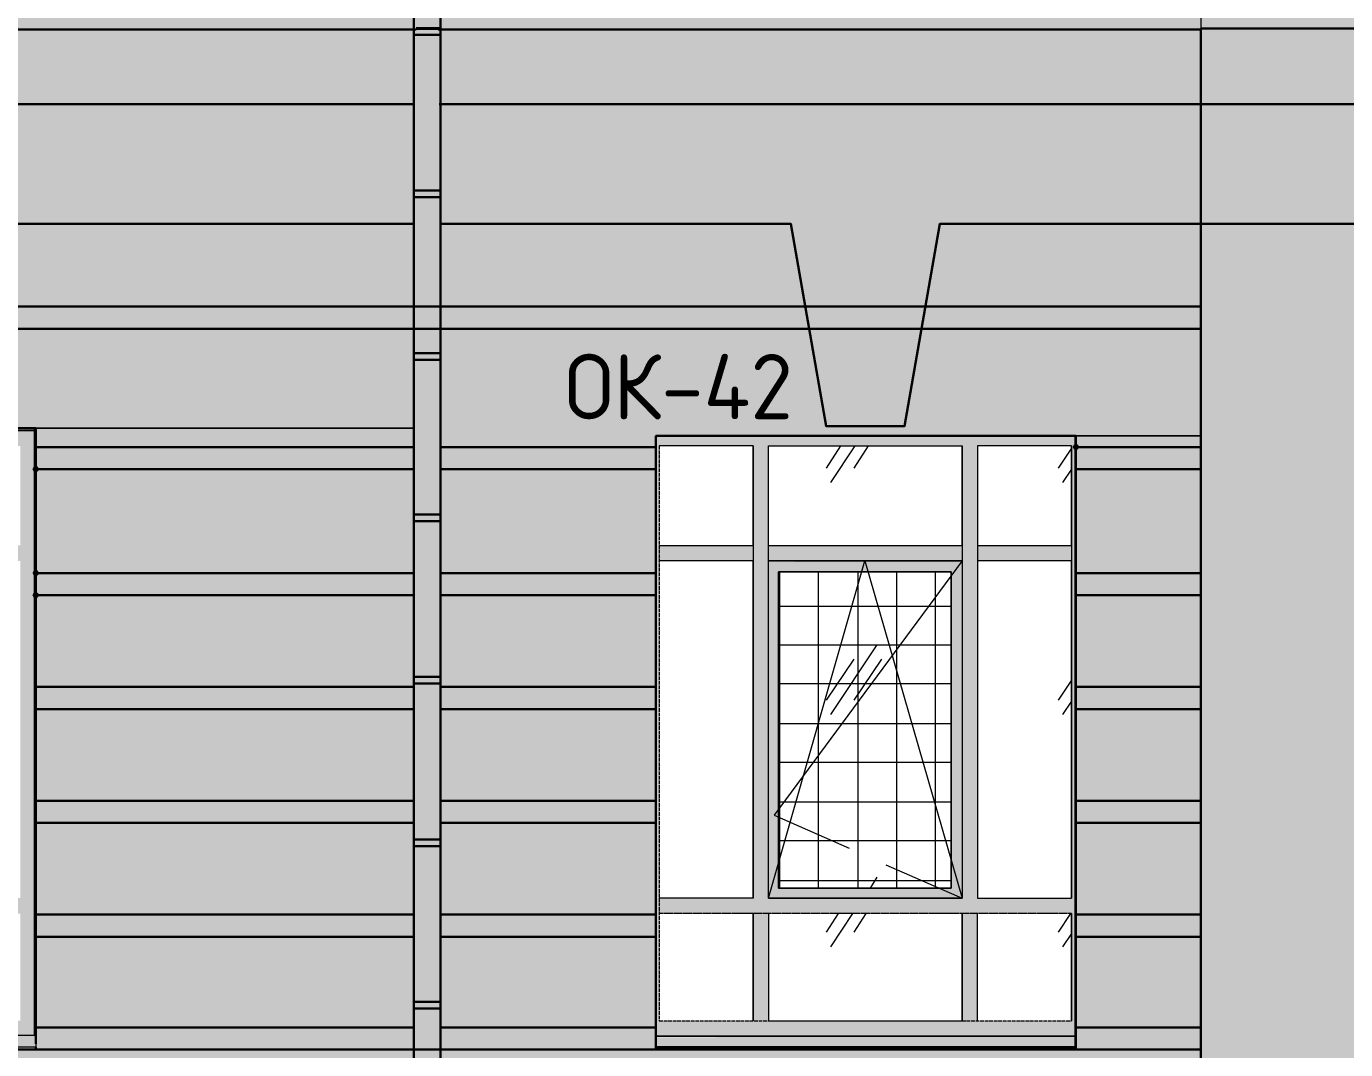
# Model space of a CAD drawing. Header units: millimetres. Extents: x -11345 to 411485, y -9810 to 73012.
# Drawn here: x 134317 to 139369, y -1040 to 2878 of the extents above; entities that cross this region are included whole.
import ezdxf

# ---------------------------------------------------------------- set-up
doc = ezdxf.new("R2010")
doc.units = ezdxf.units.MM
doc.linetypes.add('PDF_IMPORT', pattern=[1, 0.8, -0.2])
for name, color, linetype in [('PDF _Линии', 7, 'Continuous'), ('PDF _Стены внутренние', 7, 'Continuous'), ('PDF _Стены наружные', 7, 'Continuous'), ('PDF _Текст', 7, 'Continuous'), ('PDF _Узлы', 7, 'Continuous')]:
    doc.layers.add(name, color=color, linetype=linetype)
for name, color, linetype, true_color in [('PDF _Обобщенные модели', 7, 'Continuous', 0xb5bcbf), ('PDF _Ограждение', 7, 'Continuous', 0x7f7f7f), ('PDF _Окна', 7, 'Continuous', 0x383e42), ('PDF _Стены штриховка поверхности', 7, 'Continuous', 0xcacbcc)]:
    doc.layers.add(name, color=color, linetype=linetype, true_color=true_color)
doc.styles.add('PDF GOST Common', font='GOST_Common.ttf')

msp = doc.modelspace()

# ---------------------------------------------------------------- hatches: boundary and pattern name
at = {"layer": 'PDF _Линии', "transparency": 33554559}
for points in [[(138348.86338, 1267.68117), (138344.63077, 1276.14638), (138336.16556, 1280.37899), (138327.70035, 1276.14638), (138323.46774, 1267.68117), (138327.70035, 1259.21596), (138336.16556, 1254.98335), (138344.63077, 1259.21596)], [(134365.98108, 1183.02905), (134361.74848, 1191.49426), (134353.28327, 1195.72687), (134344.81805, 1191.49426), (134340.58545, 1183.02905), (134344.81805, 1174.56384), (134353.28327, 1170.33123), (134361.74848, 1174.56384)], [(134365.98108, 785.16408), (134361.74848, 793.62929), (134353.28327, 797.8619), (134344.81805, 793.62929), (134340.58545, 785.16408), (134344.81805, 776.69887), (134353.28327, 772.46626), (134361.74848, 776.69887)], [(134365.98108, 700.51196), (134361.74848, 708.97717), (134353.28327, 713.20978), (134344.81805, 708.97717), (134340.58545, 700.51196), (134344.81805, 692.04675), (134353.28327, 687.81414), (134361.74848, 692.04675)]]:
    msp.add_hatch(color=256, dxfattribs=at).paths.add_polyline_path(points)
at = {"layer": 'PDF _Обобщенные модели', "transparency": 33554559}
h = msp.add_hatch(color=256, dxfattribs=at)
h.paths.add_polyline_path([(135813.53235, 13914.70805), (135813.53235, 13910.47544), (135809.29975, 13914.70805)])
h.paths.add_polyline_path([(135885.48666, 13588.79738), (135881.25405, 13584.56478), (135885.48666, 13584.56478), (135881.25405, 13580.33217), (135889.71926, 13584.56478), (135881.25405, 13576.09956), (135881.25405, 13580.33217), (135881.25405, 13584.56478), (135879.84318, 13584.56478)], flags=0)
h.paths.add_polyline_path([(135826.23017, 13576.09956), (135830.46278, 13576.09956), (135838.92799, 13571.86696), (135843.1606, 13559.16914), (135845.2769, 13557.05284), (135838.92799, 13559.16914), (135843.1606, 13559.16914), (135838.92799, 13567.63435), (135838.92799, 13571.86696)], flags=0)
h.paths.add_polyline_path([(135864.32363, 13559.16914), (135855.85841, 13554.93653), (135851.62581, 13554.93653), (135860.09102, 13559.16914)], flags=0)
h.paths.add_polyline_path([(135864.32363, -2888.73797), (135851.62581, -2884.50536), (135855.85841, -2884.50536)], flags=0)
h.paths.add_polyline_path([(135826.23017, -2880.27276), (135830.46278, -2876.04015), (135838.92799, -2871.80754), (135834.69538, -2876.04015)], flags=0)
h.paths.add_polyline_path([(135868.55623, -2871.80754), (135868.55623, -2873.21841), (135864.32363, -2871.80754)], flags=0)
h.paths.add_polyline_path([(135813.53235, -2892.97057), (135805.06714, -2901.43579), (135813.53235, -2888.73797), (135817.76496, -2884.50536), (135817.76496, -2888.73797), (135813.53235, -2888.73797)], flags=0)
h.paths.add_polyline_path([(135868.55623, 13567.63435), (135868.55623, 13560.58001), (135867.95157, 13560.37845), (135864.32363, 13567.63435)], flags=0)
h.paths.add_polyline_path([(135821.99757, 13563.40174), (135820.5867, 13566.22348), (135826.23017, 13563.40174), (135830.46278, 13559.16914)], flags=0)
h.paths.add_polyline_path([(135885.48666, 13567.63435), (135881.25405, 13563.40174), (135877.02144, 13563.40174), (135872.78884, 13561.99088), (135881.25405, 13567.63435)], flags=0)
h.paths.add_polyline_path([(135875.3284, 13581.17869), (135872.78884, 13576.09956), (135870.67253, 13573.98326), (135868.55623, 13573.27783), (135868.55623, 13573.98326), (135872.78884, 13576.09956), (135868.55623, 13576.09956)], flags=0)
h.paths.add_polyline_path([(135813.53235, 13605.72781), (135813.53235, 13601.4952), (135810.3579, 13595.14629), (135809.29975, 13597.26259)], flags=0)
h.paths.add_polyline_path([(135855.85841, 13631.12344), (135855.85841, 13588.79738), (135881.25405, 13597.26259), (135877.02144, 13593.02999), (135872.78884, 13593.02999), (135864.32363, 13588.79738), (135855.85841, 13588.79738), (135851.62581, 13588.79738), (135851.62581, 13673.4495)], flags=0)
h.paths.add_polyline_path([(135830.46278, 13893.54502), (135834.69538, 13893.54502), (135851.62581, 13885.0798), (135855.85841, 13885.0798), (135855.85841, 13830.05593), (135851.62581, 13830.05593), (135855.85841, 13779.26465), (135851.62581, 13779.26465), (135851.62581, 13830.05593), (135851.62581, 13885.0798)], flags=0)
h.paths.add_polyline_path([(135951.51531, 13997.66713), (135957.44096, 14007.82538), (135961.67356, 14016.29059), (135944.74314, 14016.29059), (135944.74314, 14007.82538), (135919.3475, 13957.03411), (135919.3475, 13952.8015), (135889.71926, 13923.17326), (135885.48666, 13923.17326), (135864.32363, 13914.70805), (135851.62581, 13914.70805), (135821.99757, 13923.17326), (135813.53235, 13940.10368), (135792.36932, 13957.03411), (135792.36932, 13965.49932), (135766.97369, 14016.29059), (135745.81066, 14016.29059), (135775.4389, 13965.49932), (135779.6715, 13957.03411), (135766.97369, 13973.96453), (135762.74108, 13986.66235), (135754.27587, 13999.36017), (135758.50847, 13986.66235), (135758.50847, 13948.5689), (135754.27587, 13940.10368), (135762.74108, 13923.17326), (135771.20629, 13910.47544), (135775.4389, 13902.01023), (135771.20629, 13902.01023), (135779.6715, 13885.0798), (135805.06714, 13830.05593), (135805.06714, 13588.79738), (135809.29975, 13584.56478), (135809.29975, 13580.33217), (135817.76496, 13571.86696), (135809.29975, 13576.09956), (135805.06714, 13584.56478), (135805.06714, 13571.86696), (135800.83454, 13563.40174), (135800.83454, 13461.8192), (135805.06714, 13427.95835), (135800.83454, 13427.95835), (135800.83454, 2888.76929), (135805.06714, 2884.53668), (135813.53235, 2884.53668), (135809.29975, 2871.83886), (135809.29975, 2863.37365), (135805.06714, 2863.37365), (135805.06714, 2579.78905), (135800.83454, 2579.78905), (135800.83454, -2918.36621), (135805.06714, -2909.901), (135805.06714, -2914.1336), (135800.83454, -2918.36621), (135800.83454, -2926.83142), (135805.06714, -2931.06403), (135805.06714, -2947.99445), (135809.29975, -2956.45967), (135826.23017, -2973.39009), (135851.62581, -2981.8553), (135877.02144, -2973.39009), (135889.71926, -2964.92488), (135898.18447, -2956.45967), (135902.41708, -2947.99445), (135902.41708, 2579.78905), (135898.18447, 2579.78905), (135898.18447, 2863.37365), (135893.95187, 2863.37365), (135893.95187, 2884.53668), (135898.18447, 2884.53668), (135902.41708, 2888.76929), (135902.41708, 13601.4952), (135900.30078, 13601.4952), (135902.41708, 13605.72781), (135902.41708, 13830.05593), (135927.81272, 13885.0798), (135927.81272, 13893.54502), (135932.04532, 13897.77762), (135923.58011, 13893.54502), (135919.3475, 13889.31241), (135919.3475, 13897.77762), (135927.81272, 13914.70805), (135940.51053, 13935.87108), (135948.97575, 13944.33629), (135948.97575, 13957.03411), (135944.74314, 13965.49932), (135948.97575, 13982.42974), (135953.20835, 13995.12756), (135953.20835, 13999.36017)], flags=0)
h.paths.add_polyline_path([(135904.95664, 13923.17326), (135898.18447, 13914.70805), (135893.95187, 13910.47544), (135893.95187, 13914.70805), (135898.18447, 13914.70805), (135902.41708, 13923.17326)], flags=0)
for points in [[(135805.06714, 2249.64578), (135805.06714, 2253.87838), (135800.83454, 2253.87838), (135796.60193, 2249.64578), (135800.83454, 2245.41317), (135805.06714, 2245.41317)], [(135805.06714, 2224.25014), (135805.06714, 2228.48274), (135800.83454, 2228.48274), (135796.60193, 2224.25014), (135800.83454, 2220.01753), (135805.06714, 2220.01753)], [(135906.64969, 2224.25014), (135906.64969, 2228.48274), (135902.41708, 2228.48274), (135898.18447, 2224.25014), (135902.41708, 2220.01753), (135906.64969, 2220.01753)], [(135805.06714, 1627.45269), (135805.06714, 1631.68529), (135800.83454, 1631.68529), (135796.60193, 1627.45269), (135800.83454, 1623.22008), (135805.06714, 1623.22008)], [(135805.06714, 1602.05705), (135805.06714, 1606.28966), (135800.83454, 1606.28966), (135796.60193, 1602.05705), (135800.83454, 1597.82444), (135805.06714, 1597.82444)], [(135906.64969, 1602.05705), (135906.64969, 1606.28966), (135902.41708, 1606.28966), (135898.18447, 1602.05705), (135902.41708, 1597.82444), (135906.64969, 1597.82444)], [(135805.06714, 1009.4922), (135805.06714, 1013.72481), (135800.83454, 1013.72481), (135796.60193, 1009.4922), (135800.83454, 1005.2596), (135805.06714, 1005.2596)], [(135805.06714, 984.09657), (135805.06714, 988.32917), (135800.83454, 988.32917), (135796.60193, 984.09657), (135800.83454, 979.86396), (135805.06714, 979.86396)], [(135906.64969, 984.09657), (135906.64969, 988.32917), (135902.41708, 988.32917), (135898.18447, 984.09657), (135902.41708, 979.86396), (135906.64969, 979.86396)], [(135805.06714, 387.29911), (135805.06714, 391.53172), (135800.83454, 391.53172), (135796.60193, 387.29911), (135800.83454, 383.06651), (135805.06714, 383.06651)], [(135805.06714, 361.90348), (135805.06714, 366.13608), (135800.83454, 366.13608), (135796.60193, 361.90348), (135800.83454, 357.67087), (135805.06714, 357.67087)], [(135906.64969, 361.90348), (135906.64969, 366.13608), (135902.41708, 366.13608), (135898.18447, 361.90348), (135902.41708, 357.67087), (135906.64969, 357.67087)], [(135805.06714, -234.89398), (135805.06714, -230.66137), (135800.83454, -230.66137), (135796.60193, -234.89398), (135800.83454, -239.12658), (135805.06714, -239.12658)], [(135805.06714, -260.28961), (135805.06714, -256.05701), (135800.83454, -256.05701), (135796.60193, -260.28961), (135800.83454, -264.52222), (135805.06714, -264.52222)], [(135906.64969, -260.28961), (135906.64969, -256.05701), (135902.41708, -256.05701), (135898.18447, -260.28961), (135902.41708, -264.52222), (135906.64969, -264.52222)], [(135805.06714, -857.08706), (135805.06714, -852.85446), (135800.83454, -852.85446), (135796.60193, -857.08706), (135800.83454, -861.31967), (135805.06714, -861.31967)], [(135805.06714, -882.4827), (135805.06714, -878.2501), (135800.83454, -878.2501), (135796.60193, -882.4827), (135800.83454, -886.71531), (135805.06714, -886.71531)], [(135906.64969, -882.4827), (135906.64969, -878.2501), (135902.41708, -878.2501), (135898.18447, -882.4827), (135902.41708, -886.71531), (135906.64969, -886.71531)]]:
    msp.add_hatch(color=7, dxfattribs=at).paths.add_polyline_path(points)
at = {"layer": 'PDF _Ограждение', "true_color": 0x373f43, "transparency": 33554559}
for points in [[(127559.95056, 2884.53668), (127559.95056, 2863.37365), (135809.29975, 2863.37365), (135809.29975, 2871.83886), (135813.53235, 2884.53668), (135805.06714, 2884.53668), (135800.83454, 2888.76929), (135800.83454, 2926.86274), (127568.41577, 2926.86274), (127568.41577, 2884.53668)], [(135893.95187, 2871.83886), (135893.95187, 2863.37365), (138814.45004, 2863.37365), (138814.45004, 2867.60626), (151791.62019, 2867.60626), (151791.62019, 2922.63014), (138814.45004, 2922.63014), (138814.45004, 2926.86274), (135902.41708, 2926.86274), (135902.41708, 2888.76929), (135898.18447, 2884.53668), (135889.71926, 2884.53668)]]:
    msp.add_hatch(color=149, dxfattribs=at).paths.add_polyline_path(points)
at = {"layer": 'PDF _Окна', "transparency": 33554687}
h = msp.add_hatch(color=256, dxfattribs=at)
h.paths.add_polyline_path([(134294.02678, -929.04137), (133934.25527, -929.04137), (133934.25527, -518.47858), (134294.02678, -518.47858)])
h.paths.add_polyline_path([(134349.05066, -984.06525), (134349.05066, 1339.63547), (132558.6583, 1339.63547), (132558.6583, -1030.62391), (134353.28327, -1030.62391)], flags=0)
h.paths.add_polyline_path([(133874.99878, -929.04137), (133036.94278, -929.04137), (133036.94278, -518.47858), (133874.99878, -518.47858)], flags=0)
h.paths.add_polyline_path([(133934.25527, -459.2221), (133934.25527, 831.72275), (134294.02678, 831.72275), (134294.02678, -459.2221)], flags=0)
h.paths.add_polyline_path([(133934.25527, 1271.91378), (134294.02678, 1271.91378), (134294.02678, 890.97923), (133934.25527, 890.97923)], flags=0)
h.paths.add_polyline_path([(132973.45369, -929.04137), (132613.68218, -929.04137), (132613.68218, -518.47858), (132973.45369, -518.47858)], flags=0)
h.paths.add_polyline_path([(133874.99878, 890.97923), (133036.94278, 890.97923), (133036.94278, 1271.91378), (133874.99878, 1271.91378)], flags=0)
h.paths.add_polyline_path([(132973.45369, 890.97923), (132613.68218, 890.97923), (132613.68218, 1271.91378), (132973.45369, 1271.91378)], flags=0)
h.paths.add_polyline_path([(132973.45369, 831.72275), (132973.45369, -459.2221), (132613.68218, -459.2221), (132613.68218, 831.72275)], flags=0)
h.paths.add_polyline_path([(133832.67272, -421.12864), (133075.03624, -421.12864), (133075.03624, 789.39669), (133832.67272, 789.39669)], flags=0)
h = msp.add_hatch(color=256, dxfattribs=at)
h.dxf.hatch_style = 1
h.paths.add_polyline_path([(137100.24459, 831.72275), (136740.47308, 831.72275), (136740.47308, -459.2221), (137100.24459, -459.2221)], flags=16)
h.paths.add_polyline_path([(137100.24459, 1271.91378), (136740.47308, 1271.91378), (136740.47308, 890.97923), (137100.24459, 890.97923)], flags=16)
h.paths.add_polyline_path([(137900.20714, 1271.91378), (137159.50108, 1271.91378), (137159.50108, 890.97923), (137900.20714, 890.97923)], flags=16)
h.paths.add_polyline_path([(138319.23513, 1271.91378), (137959.46362, 1271.91378), (137959.46362, 890.97923), (138319.23513, 890.97923)], flags=16)
h.paths.add_polyline_path([(138319.23513, 831.72275), (137959.46362, 831.72275), (137959.46362, -459.2221), (138319.23513, -459.2221)], flags=16)
h.paths.add_polyline_path([(138331.93295, -1030.62391), (138331.93295, -988.29785), (136727.77526, -992.53046), (136727.77526, -1030.62391)])
h.paths.add_polyline_path([(137159.50108, 827.49014), (137159.50108, 831.72275), (137900.20714, 831.72275)], flags=16)
h.paths.add_polyline_path([(138331.93295, -988.29785), (138331.93295, 1310.00723), (136727.77526, 1310.00723), (136727.77526, -988.29785)])
h.paths.add_polyline_path([(137197.59453, 789.39669), (137857.88108, 789.39669), (137857.88108, -421.12864), (137197.59453, -421.12864)], flags=16)
h.paths.add_polyline_path([(137900.20714, -518.47858), (137900.20714, -929.04137), (137159.50108, -929.04137), (137159.50108, -518.47858)], flags=16)
h.paths.add_polyline_path([(137959.46362, -929.04137), (137959.46362, -518.47858), (138319.23513, -518.47858), (138319.23513, -929.04137)], flags=16)
h.paths.add_polyline_path([(136740.47308, -929.04137), (136740.47308, -518.47858), (137100.24459, -518.47858), (137100.24459, -929.04137)], flags=16)
at = {"layer": 'PDF _Стены наружные', "transparency": 33554687}
msp.add_hatch(color=256, dxfattribs=at).paths.add_polyline_path([(134357.51587, 785.16408), (134357.51587, 789.39669), (134353.28327, 789.39669), (134349.05066, 785.16408), (134353.28327, 780.93148), (134357.51587, 780.93148)])
at = {"layer": 'PDF _Стены штриховка поверхности', "true_color": 0xfbfbf4, "transparency": 33554687}
for points in [[(135805.06714, 2863.37365), (127564.18316, 2863.37365), (127564.18316, 2579.78905), (135805.06714, 2579.78905)], [(138814.45004, 2863.37365), (135898.18447, 2863.37365), (135898.18447, 2579.78905), (151791.62019, 2579.78905), (151791.62019, 2867.60626), (138814.45004, 2867.60626)], [(134353.28327, -1030.62391), (132558.6583, -1030.62391), (132558.6583, -1039.08913), (134353.28327, -1039.08913)], [(138336.16556, -1030.62391), (136727.77526, -1030.62391), (136727.77526, -1039.08913), (138336.16556, -1039.08913)]]:
    msp.add_hatch(color=7, dxfattribs=at).paths.add_polyline_path(points)
at = {"layer": 'PDF _Стены штриховка поверхности', "transparency": 33554687}
h = msp.add_hatch(color=256, dxfattribs=at)
h.paths.add_polyline_path([(129968.3034, 1310.00723), (129968.3034, -1039.08913), (128326.05225, -1039.08913), (128326.05225, -1013.69349), (128321.81965, -954.437), (128326.05225, -954.437), (128326.05225, 1310.00723)])
h.paths.add_polyline_path([(127568.41577, 2579.78905), (127568.41577, -1974.49506), (135800.83454, -1974.49506), (135800.83454, 2579.78905)], flags=0)
h.paths.add_polyline_path([(132558.6583, -1039.08913), (132558.6583, 1339.63547), (134353.28327, 1339.63547), (134353.28327, -1039.08913)], flags=0)
h.paths.add_polyline_path([(129358.80813, 1720.57002), (129335.05465, 1720.57002), (129405.36679, 2122.66759), (129350.34292, 1805.22214), (129375.73855, 1805.22214), (129363.04073, 1724.80263)], flags=0)
h.paths.add_polyline_path([(128888.98886, 1805.22214), (128833.96498, 2122.66759), (128892.85341, 1785.89937)], flags=0)
h = msp.add_hatch(color=256, dxfattribs=at)
h.paths.add_polyline_path([(148303.9528, -1623.18876), (148282.78977, -1614.72355), (148282.78977, -1843.28427), (148346.27887, -1868.67991), (148380.13971, -1881.37773), (148384.37232, -1885.61033), (148384.37232, -1657.04961)], flags=17)
h.paths.add_polyline_path([(148054.22905, -1517.37361), (148049.99644, -1517.37361), (148049.99644, -1741.70173), (148138.88117, -1779.79518), (148151.57899, -1784.02779), (148151.57899, -1559.69967)], flags=16)
h.paths.add_polyline_path([(148866.88941, -1585.09531), (148858.4242, -1585.09531), (148858.4242, -1805.19082), (148955.77414, -1847.51688), (148960.00674, -1847.51688), (148960.00674, -1631.65397), (148972.70456, -1635.88658), (148972.70456, -1855.98209), (149023.49583, -1877.14512), (149027.72844, -1877.14512), (149027.72844, -1657.04961), (148985.40238, -1635.88658), (148968.47195, -1631.65397), (148964.23935, -1631.65397)], flags=17)
h.paths.add_polyline_path([(147685.99232, -1085.64779), (147702.92275, -1094.113), (147702.92275, -1314.20852), (147800.27268, -1356.53458), (147804.50529, -1356.53458), (147804.50529, -1136.43906), (147817.20311, -1140.67167), (147817.20311, -1364.99979), (147910.32044, -1403.09325), (147918.78565, -1407.32585), (147918.78565, -1182.99773), (147935.71608, -1191.46294), (147935.71608, -1415.79106), (148024.60081, -1453.88452), (148033.06602, -1458.11712), (148033.06602, -1233.789), (148049.99644, -1242.25422), (148049.99644, -1462.34973), (148143.11377, -1500.44318), (148151.57899, -1504.67579), (148151.57899, -1284.58028), (148168.50941, -1293.04549), (148168.50941, -1513.141), (148257.39414, -1551.23446), (148265.85935, -1555.46706), (148265.85935, -1335.37155), (148282.78977, -1339.60415), (148282.78977, -1559.69967), (148375.90711, -1602.02573), (148384.37232, -1602.02573), (148384.37232, -1381.93022), (148397.07014, -1390.39543), (148397.07014, -1610.49094), (148498.65268, -1652.817), (148498.65268, -1432.72149), (148515.58311, -1441.1867), (148515.58311, -1661.28221), (148608.70044, -1699.37567), (148608.70044, -1479.28015), (148625.63086, -1487.74537), (148625.63086, -1707.84088), (148722.9808, -1750.16694), (148727.21341, -1750.16694), (148727.21341, -1530.07143), (148744.14383, -1538.53664), (148744.14383, -1758.63215), (148837.26117, -1796.72561), (148841.49377, -1800.95821), (148841.49377, -1580.8627), (148849.95898, -1585.09531), (148858.4242, -1585.09531), (148849.95898, -1580.8627), (148748.37644, -1538.53664), (148735.67862, -1530.07143), (148634.09608, -1487.74537), (148617.16565, -1479.28015), (148519.81571, -1441.1867), (148507.11789, -1432.72149), (148405.53535, -1390.39543), (148388.60493, -1381.93022), (148291.25499, -1339.60415), (148274.32456, -1335.37155), (148172.74202, -1293.04549), (148160.0442, -1284.58028), (148155.81159, -1284.58028), (148054.22905, -1242.25422), (148041.53123, -1233.789), (147939.94868, -1191.46294), (147923.01826, -1182.99773), (147821.43571, -1140.67167), (147808.7379, -1136.43906), (147707.15535, -1094.113), (147690.22493, -1085.64779), (147588.64238, -1043.32173), (147588.64238, -1267.64985), (147685.99232, -1305.74331)], flags=17)
h.paths.add_polyline_path([(135902.41708, 2579.78905), (135902.41708, -1974.49506), (136571.16884, -1974.49506), (136571.16884, -1940.63421), (136566.93623, -1944.86682), (136566.93623, -1572.39749), (136583.86665, -1555.46706), (136621.96011, -1555.46706), (136638.89053, -1602.02573), (136736.24047, -1602.02573), (136753.1709, -1555.46706), (136787.03174, -1555.46706), (136803.96217, -1602.02573), (136901.31211, -1602.02573), (136918.24253, -1555.46706), (136918.24253, -1551.23446), (136952.10338, -1551.23446), (136969.0338, -1602.02573), (137066.38374, -1602.02573), (137083.31417, -1551.23446), (137121.40762, -1551.23446), (137138.33805, -1602.02573), (137235.68799, -1602.02573), (137252.61841, -1551.23446), (137286.47926, -1551.23446), (137290.71186, -1563.93228), (137294.94447, -1572.39749), (137299.17708, -1593.56052), (137303.40968, -1602.02573), (137400.75962, -1602.02573), (137404.99223, -1593.56052), (137404.99223, -1572.39749), (137413.45744, -1563.93228), (137417.69005, -1551.23446), (137460.01611, -1551.23446), (137476.94653, -1602.02573), (137574.29647, -1602.02573), (137591.22689, -1551.23446), (137625.08774, -1551.23446), (137642.01817, -1602.02573), (137743.60071, -1602.02573), (137760.53114, -1551.23446), (137794.39198, -1551.23446), (137811.32241, -1602.02573), (137908.67235, -1602.02573), (137925.60277, -1551.23446), (137959.46362, -1551.23446), (137976.39404, -1602.02573), (138073.74398, -1602.02573), (138090.67441, -1551.23446), (138128.76786, -1551.23446), (138128.76786, -1559.69967), (138133.00047, -1572.39749), (138141.46568, -1593.56052), (138145.69829, -1602.02573), (138243.04823, -1602.02573), (138243.04823, -1572.39749), (138255.74604, -1559.69967), (138259.97865, -1551.23446), (138298.0721, -1551.23446), (138315.00253, -1602.02573), (138412.35247, -1602.02573), (138429.28289, -1551.23446), (138463.14374, -1551.23446), (138480.07416, -1597.79312), (138480.07416, -1602.02573), (138581.65671, -1597.79312), (138598.58713, -1551.23446), (138632.44798, -1551.23446), (138649.37841, -1597.79312), (138746.72835, -1597.79312), (138763.65877, -1551.23446), (138797.51962, -1551.23446), (138814.45004, -1593.56052), (138814.45004, -1589.32791), (138911.79998, -1589.32791), (138928.73041, -1538.53664), (138966.82386, -1538.53664), (138971.05647, -1559.69967), (138983.75428, -1589.32791), (139076.87162, -1589.32791), (139076.87162, -1559.69967), (139093.80204, -1538.53664), (139131.8955, -1538.53664), (139131.8955, -1542.76924), (139148.82592, -1589.32791), (139246.17586, -1589.32791), (139258.87368, -1542.76924), (139263.10628, -1538.53664), (139296.96713, -1538.53664), (139313.89756, -1589.32791), (139411.2475, -1589.32791), (139428.17792, -1538.53664), (139462.03877, -1538.53664), (139470.50398, -1559.69967), (139474.73659, -1568.16488), (139474.73659, -1572.39749), (139478.96919, -1589.32791), (139576.31913, -1589.32791), (139580.55174, -1572.39749), (139580.55174, -1559.69967), (139584.78434, -1559.69967), (139580.55174, -1538.53664), (139580.55174, -1521.60621), (141540.24834, -1089.8804), (140638.70325, -1089.8804), (140638.70325, 1250.75075), (142285.187, 1250.75075), (142285.187, -924.80876), (142285.187, -1089.8804), (141764.57646, -1089.8804), (141764.57646, -1464.86558), (141739.18082, -1470.71183), (141739.18082, -1889.84294), (144718.93548, -1889.84294), (144718.93548, -1741.70173), (144816.28542, -1741.70173), (144816.28542, -1733.23652), (144845.91366, -1733.23652), (144845.91366, -548.10682), (145006.75269, -548.10682), (145006.75269, 1250.75075), (146682.86469, 1250.75075), (146682.86469, -611.59591), (147812.9705, -1089.8804), (149078.51971, -1623.18876), (149091.21753, -1623.18876), (149091.21753, -1631.65397), (149086.98492, -1631.65397), (149086.98492, -1889.84294), (151791.62019, -1889.84294), (151791.62019, 2579.78905)])
h.paths.add_polyline_path([(136727.77526, -1039.08913), (136727.77526, 1183.02905), (136723.54265, 1267.68117), (136727.77526, 1267.68117), (136727.77526, 1310.00723), (138336.16556, 1310.00723), (138336.16556, -1039.08913)], flags=16)
h.paths.add_polyline_path([(149061.58929, -1089.8804), (149061.58929, 1170.33123), (149950.43656, 1170.33123), (149950.43656, -1089.8804)], flags=16)
h.paths.add_polyline_path([(137379.59659, 1348.10069), (137311.87489, 1720.57002), (137299.17708, 1805.22214), (137244.1532, 2122.66759), (137379.59659, 1352.33329)], flags=16)
h.paths.add_polyline_path([(137760.53114, 1805.22214), (137756.74407, 1788.18033), (137815.55501, 2122.66759)], flags=16)
h.paths.add_polyline_path([(137443.08568, 1348.10069), (137680.11162, 1352.33329), (137703.73547, 1486.69393), (137680.11162, 1348.10069)], flags=16)
h.paths.add_polyline_path([(148033.06602, -1508.9084), (147935.71608, -1470.81494), (147935.71608, -1695.14306), (148028.83341, -1733.23652), (148033.06602, -1737.46912)], flags=16)
h.paths.add_polyline_path([(147123.05572, -844.38925), (147123.05572, -1068.71737), (147203.47523, -1102.57822), (147224.63826, -1111.04343), (147224.63826, -886.71531), (147169.61438, -861.31967)], flags=17)
h.paths.add_polyline_path([(147474.36202, -992.53046), (147470.12941, -992.53046), (147470.12941, -1216.85858), (147563.24675, -1254.95203), (147571.71196, -1259.18464), (147571.71196, -1034.85652)], flags=17)
h.paths.add_polyline_path([(147457.43159, -984.06525), (147355.84905, -941.73919), (147355.84905, -1166.06731), (147448.96638, -1208.39337), (147453.19899, -1208.39337), (147453.19899, -984.06525), (147470.12941, -992.53046)], flags=17)
h.paths.add_polyline_path([(147338.91863, -937.50658), (147355.84905, -941.73919), (147343.15123, -937.50658), (147241.56869, -895.18052), (147224.63826, -886.71531), (147237.33608, -895.18052), (147237.33608, -1119.50864), (147338.91863, -1161.8347)], flags=17)

# ---------------------------------------------------------------- linework, layer by layer
at = {"layer": 'PDF _Линии', "lineweight": 30}
for points in [[(135800.83454, -2732.13154), (135800.83454, 13415.26053)], [(135902.41708, -2732.13154), (135902.41708, 13415.26053)], [(135800.83454, 2871.83886), (135800.83454, 2846.44323)], [(135805.06714, 2846.44323), (135851.62581, 2846.44323), (135898.18447, 2846.44323)], [(135809.29975, 2871.83886), (135851.62581, 2871.83886), (135898.18447, 2871.83886)], [(135902.41708, 2846.44323), (135902.41708, 2871.83886)], [(135902.41708, 2122.66759), (137244.1532, 2122.66759), (137379.59659, 1348.10069), (137680.11162, 1348.10069), (137815.55501, 2122.66759), (138814.45004, 2122.66759), (138814.45004, 2579.78905), (138814.45004, 2863.37365)], [(127564.18316, 2579.78905), (135805.06714, 2579.78905)], [(127568.41577, 2122.66759), (128833.96498, 2122.66759), (128969.40837, 1348.10069), (129269.9234, 1348.10069), (129405.36679, 2122.66759), (135800.83454, 2122.66759)], [(138814.45004, 1720.57002), (138814.45004, 1805.22214)], [(134353.28327, -1017.92609), (134353.28327, 700.51196), (134353.28327, 1339.63547), (132558.6583, 1339.63547), (132558.6583, 1267.68117), (129968.3034, 1267.68117), (129968.3034, 1310.00723)], [(134349.05066, 1339.63547), (134349.05066, -984.06525)], [(134353.28327, 1339.63547), (134353.28327, 1267.68117), (135800.83454, 1267.68117)], [(138336.16556, -1039.08913), (138336.16556, 700.51196), (138336.16556, 1310.00723), (136727.77526, 1310.00723), (136727.77526, 1267.68117), (135902.41708, 1267.68117)], [(136727.77526, 1183.02905), (136727.77526, 1267.68117)], [(138336.16556, 1267.68117), (138814.45004, 1267.68117), (138814.45004, 1183.02905)], [(135800.83454, 1183.02905), (134353.28327, 1183.02905)], [(135902.41708, 785.16408), (136727.77526, 785.16408), (136727.77526, 1183.02905), (135902.41708, 1183.02905)], [(138336.16556, 785.16408), (138814.45004, 785.16408), (138814.45004, 1183.02905), (138336.16556, 1183.02905)], [(134353.28327, 785.16408), (135800.83454, 785.16408)], [(136727.77526, 700.51196), (136727.77526, 785.16408)], [(138814.45004, 700.51196), (138814.45004, 785.16408)], [(135800.83454, 700.51196), (134353.28327, 700.51196)], [(135902.41708, 349.20566), (136727.77526, 349.20566), (136727.77526, 700.51196), (135902.41708, 700.51196)], [(138336.16556, 349.20566), (138814.45004, 349.20566), (138814.45004, 700.51196), (138336.16556, 700.51196)], [(134353.28327, 349.20566), (135800.83454, 349.20566)], [(136727.77526, 264.55354), (136727.77526, 349.20566)], [(138814.45004, 264.55354), (138814.45004, 349.20566)], [(135800.83454, 264.55354), (134353.28327, 264.55354)], [(135902.41708, -86.75276), (136727.77526, -86.75276), (136727.77526, 264.55354), (135902.41708, 264.55354)], [(138336.16556, -86.75276), (138814.45004, -86.75276), (138814.45004, 264.55354), (138336.16556, 264.55354)], [(134353.28327, -86.75276), (135800.83454, -86.75276)], [(136727.77526, -171.40488), (136727.77526, -86.75276)], [(138814.45004, -171.40488), (138814.45004, -86.75276)], [(135800.83454, -171.40488), (134353.28327, -171.40488)], [(135902.41708, -522.71119), (136727.77526, -522.71119), (136727.77526, -171.40488), (135902.41708, -171.40488)], [(138336.16556, -522.71119), (138814.45004, -522.71119), (138814.45004, -171.40488), (138336.16556, -171.40488)], [(134353.28327, -522.71119), (135800.83454, -522.71119)], [(136727.77526, -607.36331), (136727.77526, -522.71119)], [(138814.45004, -607.36331), (138814.45004, -522.71119)], [(135800.83454, -607.36331), (134353.28327, -607.36331)], [(135902.41708, -954.437), (136727.77526, -954.437), (136727.77526, -607.36331), (135902.41708, -607.36331)], [(138336.16556, -954.437), (138814.45004, -954.437), (138814.45004, -607.36331), (138336.16556, -607.36331)], [(134353.28327, -954.437), (135800.83454, -954.437)], [(136727.77526, -1039.08913), (136727.77526, -954.437)], [(138814.45004, -1039.08913), (138814.45004, -954.437)], [(134353.28327, -1039.08913), (134353.28327, -1030.62391)], [(138336.16556, -1030.62391), (136727.77526, -1030.62391)]]:
    msp.add_lwpolyline(points, dxfattribs=at)
at = {"layer": 'PDF _Линии', "lineweight": 30, "ltscale": 158.9562}
msp.add_lwpolyline([(135898.18447, 2579.78905), (162669.41774, 2579.78905), (162669.41774, 2867.60626)], dxfattribs=at)
at = {"layer": 'PDF _Линии', "lineweight": 30, "ltscale": 64.513781}
msp.add_lwpolyline([(126958.9205, 1805.22214), (138814.45004, 1805.22214), (138814.45004, 2122.66759), (162618.62646, 2122.66759), (162618.62646, 2579.78905)], dxfattribs=at)
at = {"layer": 'PDF _Линии', "lineweight": 30}
for points in [[(135902.41708, 2224.25014), (135902.41708, 2249.64578), (135851.62581, 2249.64578), (135800.83454, 2249.64578), (135800.83454, 2224.25014), (135851.62581, 2224.25014)], [(135902.41708, 1602.05705), (135902.41708, 1627.45269), (135851.62581, 1627.45269), (135800.83454, 1627.45269), (135800.83454, 1602.05705), (135851.62581, 1602.05705)], [(135902.41708, 984.09657), (135902.41708, 1009.4922), (135851.62581, 1009.4922), (135800.83454, 1009.4922), (135800.83454, 984.09657), (135851.62581, 984.09657)], [(135902.41708, 361.90348), (135902.41708, 387.29911), (135851.62581, 387.29911), (135800.83454, 387.29911), (135800.83454, 361.90348), (135851.62581, 361.90348)], [(135902.41708, -260.28961), (135902.41708, -234.89398), (135851.62581, -234.89398), (135800.83454, -234.89398), (135800.83454, -260.28961), (135851.62581, -260.28961)], [(135902.41708, -882.4827), (135902.41708, -857.08706), (135851.62581, -857.08706), (135800.83454, -857.08706), (135800.83454, -882.4827), (135851.62581, -882.4827)]]:
    msp.add_lwpolyline(points, close=True, dxfattribs=at)
at = {"layer": 'PDF _Линии', "lineweight": 30, "ltscale": 64.683109}
msp.add_lwpolyline([(138814.45004, 1267.68117), (138814.45004, 1720.57002), (127568.41577, 1720.57002)], dxfattribs=at)
at = {"layer": 'PDF _Линии', "lineweight": 30, "ltscale": 3.979196}
for points in [[(138336.16556, -954.437), (138336.16556, 1310.00723)], [(134353.28327, -954.437), (134353.28327, 1183.02905)]]:
    msp.add_lwpolyline(points, dxfattribs=at)
at = {"layer": 'PDF _Линии', "lineweight": 9, "ltscale": 3.73889}
msp.add_lwpolyline([(137159.50108, -459.2221), (137527.7378, 831.72275), (137900.20714, -459.2221)], dxfattribs=at)
at = {"layer": 'PDF _Линии', "lineweight": 9, "ltscale": 3.056408}
msp.add_lwpolyline([(137900.20714, 831.72275), (137180.66411, -141.77664)], dxfattribs=at)
at = {"layer": 'PDF _Линии', "lineweight": 9}
msp.add_lwpolyline([(137857.88108, 789.39669), (137197.59453, 789.39669), (137197.59453, -421.12864), (137857.88108, -421.12864)], close=True, dxfattribs=at)
for points in [[(137180.66411, -141.77664), (137468.48132, -268.75482)], [(137608.15732, -332.24391), (137900.20714, -459.2221)]]:
    msp.add_lwpolyline(points, dxfattribs=at)
at = {"layer": 'PDF _Линии', "lineweight": 30, "ltscale": 82.335502}
msp.add_lwpolyline([(138814.45004, -1597.79312), (138814.45004, -1039.08913), (126958.9205, -1039.08913)], dxfattribs=at)
at = {"layer": 'PDF _Обобщенные модели', "lineweight": 0}
for points in [[(135851.62581, 2867.60626), (135809.29975, 2867.60626), (135851.62581, 2867.60626)], [(135893.95187, 2867.60626), (135851.62581, 2867.60626), (135893.95187, 2867.60626)]]:
    msp.add_lwpolyline(points, dxfattribs=at)
at = {"layer": 'PDF _Ограждение', "color": 7, "lineweight": 9}
for points in [[(138814.45004, 2926.86274), (138814.45004, 2909.93232), (138814.45004, 2884.53668), (138814.45004, 2867.60626), (138814.45004, 2863.37365), (135893.95187, 2863.37365)], [(135809.29975, 2863.37365), (127559.95056, 2863.37365)]]:
    msp.add_lwpolyline(points, dxfattribs=at)
at = {"layer": 'PDF _Ограждение', "color": 7, "lineweight": 9, "ltscale": 82.504829}
msp.add_lwpolyline([(126815.01189, 2867.60626), (138814.45004, 2867.60626), (126810.77929, 2867.60626)], dxfattribs=at)
at = {"layer": 'PDF _Ограждение', "color": 149, "lineweight": 0, "true_color": 0x373f43}
msp.add_lwpolyline([(138814.45004, 2867.60626), (135893.95187, 2867.60626), (138814.45004, 2867.60626)], dxfattribs=at)
for points in [[(138814.45004, 2871.83886), (138814.45004, 2871.83886), (138814.45004, 2871.83886)], [(138814.45004, 2867.60626), (138814.45004, 2867.60626), (138814.45004, 2867.60626)]]:
    msp.add_lwpolyline(points, close=True, dxfattribs=at)
at = {"layer": 'PDF _Ограждение', "color": 7, "lineweight": 9}
msp.add_lwpolyline([(138814.45004, 2871.83886), (151791.62019, 2871.83886)], close=True, dxfattribs=at)
at = {"layer": 'PDF _Ограждение', "color": 7, "lineweight": 9, "ltscale": 129.789536}
msp.add_lwpolyline([(162677.88295, 2867.60626), (138814.45004, 2867.60626)], dxfattribs=at)
at = {"layer": 'PDF _Окна', "lineweight": 0}
for points in [[(134349.05066, 1331.17026), (132558.6583, 1331.17026), (134349.05066, 1331.17026)], [(137900.20714, -459.2221), (137159.50108, -459.2221), (137900.20714, -459.2221)]]:
    msp.add_lwpolyline(points, dxfattribs=at)
at = {"layer": 'PDF _Окна', "color": 7, "lineweight": 9}
for points in [[(134349.05066, 1331.17026), (132558.6583, 1331.17026)], [(137900.20714, 831.72275), (137159.50108, 831.72275)], [(137857.88108, -421.12864), (137197.59453, -421.12864), (137197.59453, 789.39669), (137857.88108, 789.39669)], [(137100.24459, -518.47858), (137100.24459, -929.04137)], [(137900.20714, -518.47858), (137900.20714, -929.04137)], [(138319.23513, -518.47858), (138319.23513, -929.04137)]]:
    msp.add_lwpolyline(points, close=True, dxfattribs=at)
for points in [[(136740.47308, 890.97923), (137100.24459, 890.97923), (137100.24459, 1271.91378), (137100.24459, -459.2221), (137100.24459, 831.72275), (136740.47308, 831.72275)], [(137100.24459, 1271.91378), (136740.47308, 1271.91378)], [(137159.50108, 890.97923), (137900.20714, 890.97923), (137900.20714, 1271.91378), (137900.20714, -459.2221), (137159.50108, -459.2221), (137159.50108, 1271.91378), (137900.20714, 1271.91378)], [(137434.62047, 1271.91378), (137379.59659, 1187.26166)], [(137489.64435, 1271.91378), (137396.52702, 1132.23778)], [(137540.43562, 1271.91378), (137485.41174, 1187.26166)], [(137959.46362, 890.97923), (138319.23513, 890.97923), (138319.23513, 1271.91378), (138319.23513, -459.2221), (138319.23513, 831.72275), (137959.46362, 831.72275)], [(138319.23513, 1271.91378), (137959.46362, 1271.91378), (137959.46362, -459.2221), (138319.23513, -459.2221)], [(138319.23513, 1263.44857), (138268.44386, 1187.26166)], [(138319.23513, 1183.02905), (138285.37429, 1132.23778)], [(137857.88108, -421.12864), (137857.88108, 789.39669)], [(137574.29647, 510.04469), (137396.52702, 243.39051)], [(137485.41174, 455.02081), (137379.59659, 298.41439)], [(137591.22689, 455.02081), (137485.41174, 298.41439)], [(138319.23513, 374.6013), (138268.44386, 298.41439)], [(138319.23513, 294.18178), (138285.37429, 243.39051)], [(137574.29647, -378.80258), (137548.90083, -421.12864)], [(137100.24459, -459.2221), (136740.47308, -459.2221)], [(137159.50108, -518.47858), (137159.50108, -929.04137), (137900.20714, -929.04137)], [(137426.15526, -518.47858), (137379.59659, -590.43288)], [(137481.17914, -518.47858), (137396.52702, -645.45676)], [(137531.97041, -518.47858), (137485.41174, -590.43288)], [(137959.46362, -929.04137), (137959.46362, -518.47858)], [(138315.00253, -518.47858), (138268.44386, -590.43288)], [(138319.23513, -594.66549), (138285.37429, -645.45676)], [(132558.6583, -984.06525), (134349.05066, -984.06525), (134353.28327, -1013.69349)], [(136727.77526, -988.29785), (138336.16556, -988.29785), (136727.77526, -988.29785)], [(134353.28327, -1017.92609), (134353.28327, -1030.62391), (132558.6583, -1030.62391), (132558.6583, -1017.92609)]]:
    msp.add_lwpolyline(points, dxfattribs=at)
at = {"layer": 'PDF _Окна', "color": 7, "linetype": 'PDF_IMPORT', "lineweight": 9, "ltscale": 17.313738}
msp.add_lwpolyline([(136740.47308, 1271.91378), (136740.47308, -929.04137), (138319.23513, -929.04137)], dxfattribs=at)
at = {"layer": 'PDF _Окна', "lineweight": 0}
for points in [[(137100.24459, -459.2221), (137100.24459, -459.2221), (137100.24459, -459.2221)], [(138319.23513, -459.2221), (138319.23513, -459.2221), (138319.23513, -459.2221)], [(137900.20714, -929.04137), (137900.20714, -929.04137), (137900.20714, -929.04137)]]:
    msp.add_lwpolyline(points, close=True, dxfattribs=at)
at = {"layer": 'PDF _Окна', "color": 7, "linetype": 'PDF_IMPORT', "lineweight": 9, "ltscale": 7.408079}
msp.add_lwpolyline([(138319.23513, -518.47858), (136740.47308, -518.47858)], dxfattribs=at)
at = {"layer": 'PDF _Стены внутренние', "lineweight": 18}
for points in [[(134353.28327, 1267.68117), (134353.28327, 1183.02905)], [(138331.93295, 1310.00723), (138331.93295, -1030.62391)], [(138336.16556, 1267.68117), (138336.16556, 1183.02905)], [(134353.28327, 785.16408), (134353.28327, 700.51196)], [(138336.16556, 785.16408), (138336.16556, 700.51196)], [(134353.28327, 349.20566), (134353.28327, 264.55354)], [(138336.16556, 349.20566), (138336.16556, 264.55354)], [(134353.28327, -86.75276), (134353.28327, -171.40488)], [(138336.16556, -86.75276), (138336.16556, -171.40488)], [(134353.28327, -522.71119), (134353.28327, -607.36331)], [(138336.16556, -522.71119), (138336.16556, -607.36331)], [(134353.28327, -954.437), (134353.28327, -1017.92609)], [(138336.16556, -954.437), (138336.16556, -1039.08913)], [(134353.28327, -1030.62391), (134353.28327, -1039.08913)]]:
    msp.add_lwpolyline(points, dxfattribs=at)
at = {"layer": 'PDF _Стены внутренние', "color": 254, "lineweight": 0, "true_color": 0xe2e2e2}
msp.add_lwpolyline([(134353.28327, -1039.08913), (134353.28327, -1039.08913), (134353.28327, -1039.08913)], close=True, dxfattribs=at)
at = {"layer": 'PDF _Стены внутренние', "color": 33, "lineweight": 0, "true_color": 0xdf8d79}
msp.add_lwpolyline([(138336.16556, -1030.62391), (138336.16556, -1030.62391), (138336.16556, -1030.62391)], dxfattribs=at)
msp.add_lwpolyline([(138336.16556, -1030.62391), (138336.16556, -1030.62391), (138336.16556, -1030.62391)], dxfattribs=at)
at = {"layer": 'PDF _Стены внутренние', "color": 254, "true_color": 0xe2e2e2, "transparency": 33554559}
for points in [[(134353.28327, 725.9076), (134353.28327, 700.51196), (134353.28327, 700.51196)], [(138336.16556, 725.9076), (138336.16556, 700.51196), (138336.16556, 700.51196)], [(138336.16556, -1030.62391), (138336.16556, -1039.08913), (138336.16556, -1039.08913)]]:
    msp.add_solid(points, dxfattribs=at)
at = {"layer": 'PDF _Стены наружные', "lineweight": 18}
for points in [[(137244.1532, 2122.66759), (137379.59659, 1348.10069)], [(134353.28327, -996.76306), (134353.28327, 1339.63547), (134353.28327, 1267.68117)], [(138336.16556, -1030.62391), (138336.16556, 1310.00723), (138336.16556, 1267.68117)], [(134353.28327, 1183.02905), (134353.28327, 785.16408)], [(138336.16556, 1183.02905), (138336.16556, 785.16408)], [(134353.28327, 700.51196), (134353.28327, 349.20566)], [(138336.16556, 700.51196), (138336.16556, 349.20566)], [(134353.28327, 264.55354), (134353.28327, -86.75276)], [(138336.16556, 264.55354), (138336.16556, -86.75276)], [(134353.28327, -171.40488), (134353.28327, -522.71119)], [(138336.16556, -171.40488), (138336.16556, -522.71119)], [(134353.28327, -607.36331), (134353.28327, -954.437)], [(138336.16556, -607.36331), (138336.16556, -954.437)]]:
    msp.add_lwpolyline(points, dxfattribs=at)
at = {"layer": 'PDF _Стены наружные', "color": 31, "lineweight": 0, "true_color": 0xf4cc95}
for points in [[(134353.28327, 1339.63547), (134353.28327, 1339.63547), (134353.28327, 1339.63547)], [(138336.16556, 1310.00723), (138336.16556, 1310.00723), (138336.16556, 1310.00723)]]:
    msp.add_lwpolyline(points, close=True, dxfattribs=at)
for points in [[(134353.28327, -1013.69349), (134353.28327, -1013.69349), (134353.28327, -1013.69349)], [(138336.16556, -1030.62391), (138336.16556, -1030.62391), (138336.16556, -1030.62391)], [(138336.16556, -1030.62391), (138336.16556, -1030.62391), (138336.16556, -1030.62391)]]:
    msp.add_lwpolyline(points, dxfattribs=at)
at = {"layer": 'PDF _Стены наружные', "color": 254, "true_color": 0xe2e2e2, "transparency": 33554559}
for points in [[(137375.36399, 1369.26372), (137379.59659, 1348.10069), (137379.59659, 1348.10069)], [(138336.16556, 1305.77463), (138336.16556, 1267.68117), (138336.16556, 1267.68117)], [(138336.16556, 1305.77463), (138336.16556, 1267.68117), (138336.16556, 1267.68117)], [(134353.28327, 920.60748), (134353.28327, 785.16408), (134353.28327, 785.16408)], [(134353.28327, 920.60748), (134353.28327, 785.16408), (134353.28327, 785.16408)], [(138336.16556, 920.60748), (138336.16556, 785.16408), (138336.16556, 785.16408)], [(134353.28327, 510.04469), (134353.28327, 349.20566), (134353.28327, 349.20566)], [(138336.16556, 531.20772), (138336.16556, 349.20566), (138336.16556, 349.20566)], [(138336.16556, 531.20772), (138336.16556, 349.20566), (138336.16556, 349.20566)], [(134353.28327, -48.65931), (134353.28327, -86.75276), (134353.28327, -86.75276)], [(138336.16556, -48.65931), (138336.16556, -86.75276), (138336.16556, -86.75276)], [(134353.28327, -433.82646), (134353.28327, -522.71119), (134353.28327, -522.71119)], [(138336.16556, -433.82646), (138336.16556, -522.71119), (138336.16556, -522.71119)], [(138336.16556, -818.99361), (138336.16556, -954.437), (138336.16556, -954.437)], [(134353.28327, -916.34355), (134353.28327, -954.437), (134353.28327, -954.437)]]:
    msp.add_solid(points, dxfattribs=at)
at = {"layer": 'PDF _Стены наружные', "color": 31, "true_color": 0xf4cc95, "transparency": 33554559}
for points in [[(134353.28327, 1339.63547), (134353.28327, -996.76306), (134353.28327, -996.76306)], [(134353.28327, -996.76306), (134353.28327, -996.76306), (134353.28327, 1339.63547)], [(138336.16556, 1310.00723), (138336.16556, -1030.62391), (138336.16556, -1030.62391)], [(138336.16556, -1030.62391), (138336.16556, -1030.62391), (138336.16556, 1310.00723)], [(134353.28327, -996.76306), (134353.28327, -1013.69349), (134353.28327, -1013.69349)], [(134353.28327, -1013.69349), (134353.28327, -1013.69349), (134353.28327, -996.76306)]]:
    msp.add_solid(points, dxfattribs=at)
at = {"layer": 'PDF _Стены штриховка поверхности', "lineweight": 0}
for points in [[(135800.83454, 1339.63547), (132558.6583, 1339.63547), (135800.83454, 1339.63547)], [(138814.45004, 1310.00723), (136727.77526, 1310.00723), (138814.45004, 1310.00723)], [(138814.45004, -171.40488), (138336.16556, -171.40488), (138814.45004, -171.40488)]]:
    msp.add_lwpolyline(points, dxfattribs=at)
msp.add_lwpolyline([(135800.83454, -522.71119), (135800.83454, -522.71119), (135800.83454, -522.71119)], close=True, dxfattribs=at)
at = {"layer": 'PDF _Узлы', "color": 251, "lineweight": 9, "true_color": 0x494949}
for points in [[(137201.82714, -421.12864), (137201.82714, 789.39669)], [(137349.96835, -421.12864), (137349.96835, 789.39669)], [(137502.34217, -421.12864), (137502.34217, 789.39669)], [(137650.48338, -421.12864), (137650.48338, 789.39669)], [(137798.62459, -421.12864), (137798.62459, 789.39669)], [(137197.59453, 658.1859), (137857.88108, 658.1859)], [(137197.59453, 510.04469), (137857.88108, 510.04469)], [(137197.59453, 361.90348), (137857.88108, 361.90348)], [(137197.59453, 209.52966), (137857.88108, 209.52966)], [(137197.59453, 61.38845), (137857.88108, 61.38845)], [(137197.59453, -90.98537), (137857.88108, -90.98537)], [(137197.59453, -239.12658), (137857.88108, -239.12658)], [(137197.59453, -391.5004), (137857.88108, -391.5004)]]:
    msp.add_lwpolyline(points, dxfattribs=at)

# ---------------------------------------------------------------- texts
at = {"layer": 'PDF _Текст', "insert": (136378.9623, 1498.53151), "char_height": 250.000659, "attachment_point": 4, "style": 'PDF GOST Common'}
msp.add_mtext('ОК-42', dxfattribs=at)

doc.saveas('drawing.dxf')
